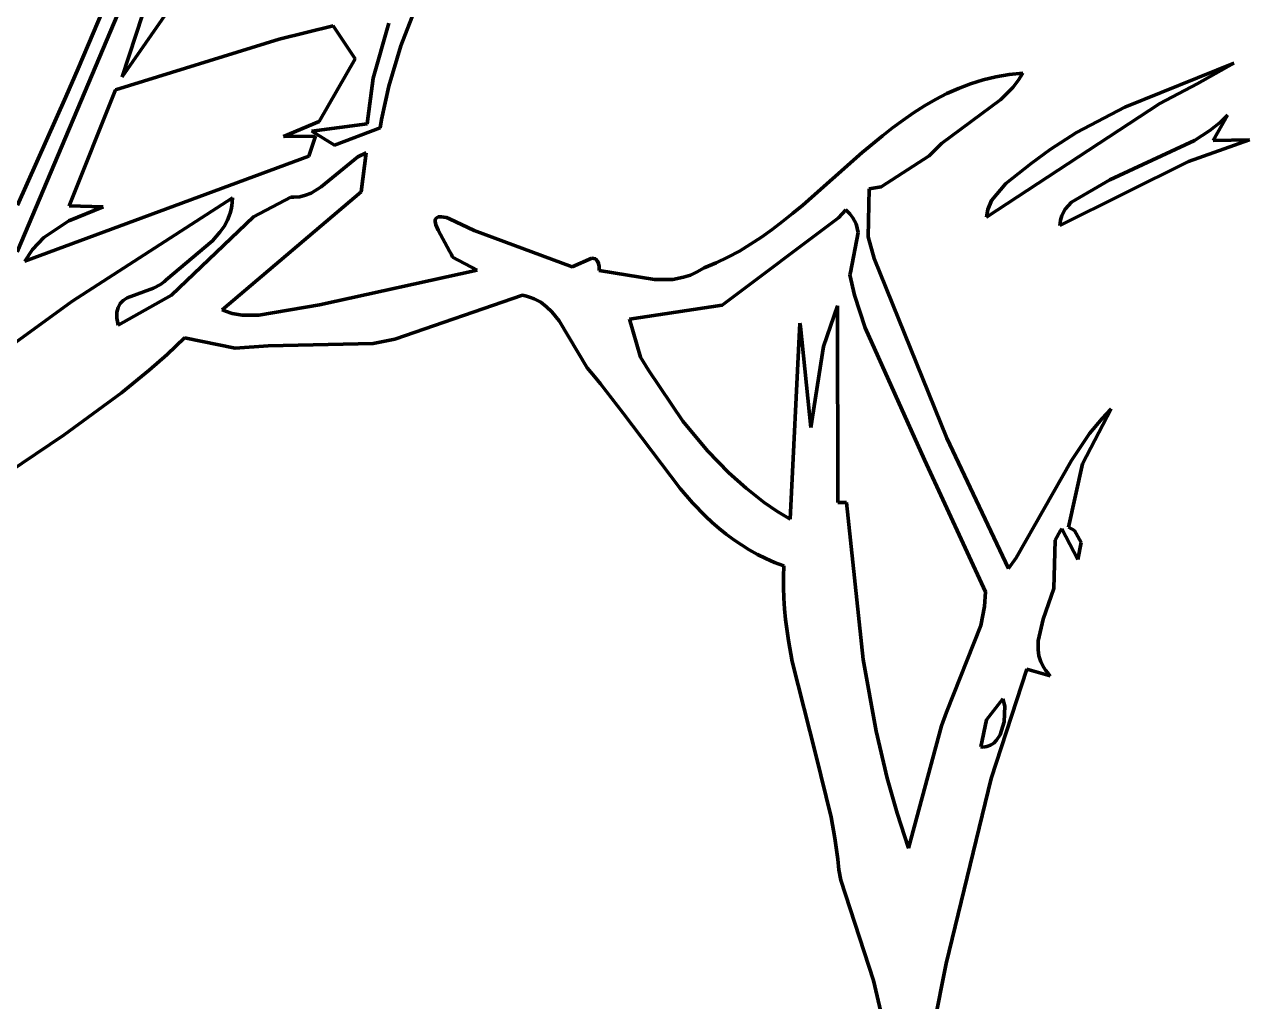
# Model space of a CAD drawing. Header units: millimetres. Extents: x 0 to 12.5, y 0 to 16.2.
# Drawn here: x 2.522 to 3.924, y 6.392 to 7.51 of the extents above; entities that cross this region are included whole.
import ezdxf

# ---------------------------------------------------------------- set-up
doc = ezdxf.new("R2010")
doc.units = ezdxf.units.MM
doc.layers.add('color#010101ff', color=7, linetype='CONTINUOUS', lineweight=100)
doc.layers.add('color#ffffffff', color=7, linetype='CONTINUOUS', lineweight=100)

msp = doc.modelspace()

# ---------------------------------------------------------------- linework, layer by layer
at = {"layer": 'color#010101ff'}
for p, q in [((2.7942, 7.6816), (2.6339, 7.45)), ((2.6339, 7.45), (2.6705, 7.5617)), ((2.6378, 7.543), (2.5138, 7.2496)), ((2.5837, 7.4594), (2.6178, 7.5409)), ((2.9772, 7.549), (2.9528, 7.4857)), ((2.9209, 7.4486), (2.9391, 7.5114)), ((2.8136, 7.4933), (2.8754, 7.5085)), ((2.8754, 7.5085), (2.9005, 7.4707)), ((2.6262, 7.4351), (2.8136, 7.4933)), ((2.9528, 7.4857), (2.9391, 7.4393)), ((2.9005, 7.4707), (2.8593, 7.399)), ((2.5696, 7.427), (2.5837, 7.4594)), ((3.7809, 7.4153), (3.9055, 7.4656)), ((3.9055, 7.4656), (3.8635, 7.4421)), ((2.914, 7.3964), (2.9209, 7.4486)), ((3.5908, 7.4368), (3.6045, 7.4421)), ((3.6045, 7.4421), (3.6187, 7.4466)), ((3.6187, 7.4466), (3.6334, 7.4501)), ((3.6334, 7.4501), (3.6485, 7.4528)), ((3.6485, 7.4528), (3.6642, 7.4544)), ((3.6588, 7.4459), (3.6527, 7.438)), ((3.6642, 7.4544), (3.6588, 7.4459)), ((3.8635, 7.4421), (3.8208, 7.4197)), ((2.5732, 7.3024), (2.6262, 7.4351)), ((2.9391, 7.4393), (2.9306, 7.4014)), ((3.5644, 7.4241), (3.5774, 7.4308)), ((3.5774, 7.4308), (3.5908, 7.4368)), ((3.6527, 7.438), (3.6389, 7.4241)), ((2.5142, 7.3033), (2.5696, 7.427)), ((3.5393, 7.4089), (3.5517, 7.4168)), ((3.5517, 7.4168), (3.5644, 7.4241)), ((3.6389, 7.4241), (3.5713, 7.3739)), ((3.8208, 7.4197), (3.6227, 7.2894)), ((3.7255, 7.3862), (3.7809, 7.4153)), ((2.9306, 7.4014), (2.9289, 7.3918)), ((3.5153, 7.3917), (3.5272, 7.4005)), ((3.5272, 7.4005), (3.5393, 7.4089)), ((3.8984, 7.4061), (3.882, 7.3772)), ((3.8907, 7.3986), (3.8984, 7.4061)), ((2.8593, 7.399), (2.8185, 7.3816)), ((2.8508, 7.3879), (2.914, 7.3964)), ((2.8766, 7.372), (2.8508, 7.3879)), ((2.9289, 7.3918), (2.8766, 7.372)), ((3.5036, 7.3825), (3.5153, 7.3917)), ((3.6954, 7.3668), (3.7255, 7.3862)), ((3.8604, 7.3773), (3.8783, 7.3886)), ((3.8783, 7.3886), (3.8907, 7.3986)), ((2.8185, 7.3816), (2.8551, 7.382)), ((2.8551, 7.382), (2.8473, 7.3593)), ((3.4806, 7.3633), (3.5036, 7.3825)), ((3.5713, 7.3739), (3.5572, 7.3598)), ((3.7639, 7.3322), (3.8604, 7.3773)), ((3.9235, 7.378), (3.8536, 7.3533)), ((3.882, 7.3772), (3.9235, 7.378)), ((2.8473, 7.3593), (2.5227, 7.239)), ((2.8616, 7.3243), (2.9036, 7.3585)), ((2.9036, 7.3585), (2.9131, 7.3631)), ((2.9131, 7.3631), (2.9074, 7.3185)), ((3.4125, 7.3033), (3.4806, 7.3633)), ((3.5572, 7.3598), (3.5022, 7.3241)), ((3.6738, 7.3508), (3.6954, 7.3668)), ((3.6446, 7.3278), (3.6738, 7.3508)), ((3.8536, 7.3533), (3.7064, 7.2799)), ((3.7199, 7.3066), (3.7639, 7.3322)), ((2.9074, 7.3185), (2.7483, 7.1833)), ((2.8437, 7.3145), (2.8499, 7.3171)), ((2.8499, 7.3171), (2.8616, 7.3243)), ((3.4884, 7.3219), (3.4873, 7.2669)), ((3.5022, 7.3241), (3.4884, 7.3219)), ((3.6285, 7.3086), (3.6446, 7.3278)), ((2.5728, 7.2852), (2.612, 7.3013)), ((2.612, 7.3013), (2.5732, 7.3024)), ((2.5762, 7.1929), (2.76, 7.3114)), ((2.7593, 7.3024), (2.7585, 7.2982)), ((2.7598, 7.3068), (2.7593, 7.3024)), ((2.76, 7.3114), (2.7598, 7.3068)), ((2.7842, 7.29), (2.8267, 7.3123)), ((2.8267, 7.3123), (2.8303, 7.3122)), ((2.8303, 7.3122), (2.8372, 7.3129)), ((2.8372, 7.3129), (2.8437, 7.3145)), ((3.4009, 7.2937), (3.4125, 7.3033)), ((3.6243, 7.2982), (3.6285, 7.3086)), ((3.7127, 7.2986), (3.7199, 7.3066)), ((2.6902, 7.2003), (2.7842, 7.29)), ((2.7574, 7.294), (2.7544, 7.2862)), ((2.7585, 7.2982), (2.7574, 7.294)), ((2.9921, 7.286), (2.9925, 7.2873)), ((2.9925, 7.2873), (2.9931, 7.2884)), ((2.9931, 7.2884), (2.9941, 7.2892)), ((2.9941, 7.2892), (2.9954, 7.2898)), ((2.9954, 7.2898), (2.9972, 7.29)), ((2.9972, 7.29), (2.9993, 7.29)), ((2.9993, 7.29), (3.0019, 7.2896)), ((3.0019, 7.2896), (3.005, 7.2889)), ((3.005, 7.2889), (3.0085, 7.2877)), ((3.0085, 7.2877), (3.0367, 7.2741)), ((3.4532, 7.2887), (3.3201, 7.1889)), ((3.3892, 7.2843), (3.4009, 7.2937)), ((3.4617, 7.2977), (3.4532, 7.2887)), ((3.4662, 7.2934), (3.4617, 7.2977)), ((3.4697, 7.2888), (3.4662, 7.2934)), ((3.4734, 7.2817), (3.4697, 7.2888)), ((3.6227, 7.2894), (3.6243, 7.2982)), ((3.7072, 7.2859), (3.7089, 7.2914)), ((3.7089, 7.2914), (3.7127, 7.2986)), ((2.5444, 7.2663), (2.5728, 7.2852)), ((2.7504, 7.2789), (2.7457, 7.2721)), ((2.7544, 7.2862), (2.7504, 7.2789)), ((2.9921, 7.2844), (2.9921, 7.286)), ((2.9927, 7.2808), (2.9921, 7.2844)), ((2.9952, 7.2744), (2.9927, 7.2808)), ((3.0084, 7.2507), (2.9952, 7.2744)), ((3.0367, 7.2741), (3.1487, 7.2328)), ((3.3651, 7.2666), (3.3773, 7.2753)), ((3.3773, 7.2753), (3.3892, 7.2843)), ((3.4757, 7.2718), (3.4734, 7.2817)), ((3.7064, 7.2799), (3.7072, 7.2859)), ((2.5313, 7.2524), (2.5444, 7.2663)), ((2.7373, 7.2625), (2.6843, 7.2179)), ((2.7457, 7.2721), (2.7373, 7.2625)), ((3.3526, 7.2584), (3.3651, 7.2666)), ((3.4671, 7.226), (3.4757, 7.2718)), ((3.4873, 7.2669), (3.494, 7.2421)), ((2.5227, 7.239), (2.5313, 7.2524)), ((3.0105, 7.2469), (3.0084, 7.2507)), ((3.0118, 7.2438), (3.0105, 7.2469)), ((3.3268, 7.2436), (3.3399, 7.2507)), ((3.3399, 7.2507), (3.3526, 7.2584)), ((3.04, 7.2288), (3.0118, 7.2438)), ((3.1487, 7.2328), (3.171, 7.2425)), ((3.171, 7.2425), (3.1753, 7.2416)), ((3.1753, 7.2416), (3.1778, 7.2391)), ((3.1778, 7.2391), (3.1788, 7.2364)), ((3.1788, 7.2364), (3.1794, 7.2329)), ((3.1794, 7.2329), (3.1795, 7.2283)), ((3.2918, 7.2267), (3.2995, 7.2314)), ((3.2995, 7.2314), (3.3134, 7.2372)), ((3.3134, 7.2372), (3.3268, 7.2436)), ((3.494, 7.2421), (3.5771, 7.0366)), ((2.6843, 7.2179), (2.6822, 7.2158)), ((2.8597, 7.1891), (3.04, 7.2288)), ((3.1795, 7.2283), (3.2428, 7.2181)), ((3.2428, 7.2181), (3.2637, 7.2183)), ((3.2637, 7.2183), (3.2759, 7.2206)), ((3.2759, 7.2206), (3.284, 7.2232)), ((3.284, 7.2232), (3.2918, 7.2267)), ((3.4663, 7.2233), (3.4671, 7.226)), ((3.4717, 7.2001), (3.4663, 7.2233)), ((2.6698, 7.2083), (2.6395, 7.1971)), ((2.6777, 7.2123), (2.6698, 7.2083)), ((2.6822, 7.2158), (2.6777, 7.2123)), ((2.3253, 7.011), (2.5762, 7.1929)), ((2.6294, 7.1657), (2.6902, 7.2003)), ((2.6317, 7.1906), (2.6303, 7.1885)), ((2.6352, 7.1942), (2.6317, 7.1906)), ((2.6395, 7.1971), (2.6352, 7.1942)), ((2.7904, 7.1774), (2.8597, 7.1891)), ((3.092, 7.2001), (2.9458, 7.1497)), ((3.0966, 7.199), (3.092, 7.2001)), ((3.101, 7.1977), (3.0966, 7.199)), ((3.1051, 7.196), (3.101, 7.1977)), ((3.109, 7.1941), (3.1051, 7.196)), ((3.1127, 7.192), (3.109, 7.1941)), ((3.1194, 7.1869), (3.1127, 7.192)), ((3.4839, 7.1627), (3.4717, 7.2001)), ((2.6279, 7.1806), (2.6277, 7.1774)), ((2.6277, 7.1774), (2.6279, 7.1739)), ((2.6284, 7.1835), (2.6279, 7.1806)), ((2.6292, 7.1861), (2.6284, 7.1835)), ((2.6303, 7.1885), (2.6292, 7.1861)), ((2.7483, 7.1833), (2.7522, 7.1817)), ((2.7522, 7.1817), (2.7598, 7.1792)), ((2.7598, 7.1792), (2.7713, 7.1772)), ((2.7713, 7.1772), (2.7904, 7.1774)), ((3.1255, 7.181), (3.1194, 7.1869)), ((3.1336, 7.171), (3.1255, 7.181)), ((3.3201, 7.1889), (3.2143, 7.1728)), ((3.436, 7.1414), (3.4521, 7.1879)), ((3.4521, 7.1879), (3.4526, 6.963)), ((2.6279, 7.1739), (2.6284, 7.17)), ((2.6284, 7.17), (2.6294, 7.1657)), ((3.166, 7.1171), (3.1336, 7.171)), ((3.2143, 7.1728), (3.227, 7.1293)), ((3.398, 6.9439), (3.409, 7.1683)), ((3.409, 7.1683), (3.4098, 7.1642)), ((3.4098, 7.1642), (3.4218, 7.0487)), ((3.5517, 7.0116), (3.4839, 7.1627)), ((2.705, 7.1512), (2.6852, 7.1324)), ((2.7631, 7.1396), (2.705, 7.1512)), ((2.9458, 7.1497), (2.9209, 7.1449)), ((2.8009, 7.1421), (2.7631, 7.1396)), ((2.9209, 7.1449), (2.8009, 7.1421)), ((3.4218, 7.0487), (3.436, 7.1414)), ((2.6852, 7.1324), (2.6649, 7.1144)), ((3.227, 7.1293), (3.2359, 7.1143)), ((2.6649, 7.1144), (2.6333, 7.0886)), ((3.1742, 7.107), (3.166, 7.1171)), ((3.181, 7.0989), (3.1742, 7.107)), ((3.2359, 7.1143), (3.2754, 7.0559)), ((3.2071, 7.0651), (3.181, 7.0989)), ((2.6333, 7.0886), (2.5675, 7.0405)), ((3.2722, 6.9788), (3.2071, 7.0651)), ((3.7654, 7.0702), (3.7326, 7.0072)), ((3.7549, 7.0592), (3.7654, 7.0702)), ((3.2754, 7.0559), (3.3034, 7.0219)), ((3.7406, 7.0418), (3.7549, 7.0592)), ((2.5675, 7.0405), (2.3869, 6.9189)), ((3.5771, 7.0366), (3.648, 6.8873)), ((3.7198, 7.0108), (3.7406, 7.0418)), ((3.3034, 7.0219), (3.3279, 6.9967)), ((3.6216, 6.8606), (3.5517, 7.0116)), ((3.6566, 6.8997), (3.7198, 7.0108)), ((3.7326, 7.0072), (3.7164, 6.9347)), ((3.3279, 6.9967), (3.3476, 6.9792)), ((3.3476, 6.9792), (3.3684, 6.963)), ((3.2863, 6.9627), (3.2722, 6.9788)), ((3.3012, 6.9474), (3.2863, 6.9627)), ((3.3684, 6.963), (3.3829, 6.9531)), ((3.3829, 6.9531), (3.398, 6.9439)), ((3.4526, 6.963), (3.4626, 6.9631)), ((3.4626, 6.9631), (3.4817, 6.7834)), ((3.3089, 6.9402), (3.3012, 6.9474)), ((3.3168, 6.9332), (3.3089, 6.9402)), ((3.325, 6.9266), (3.3168, 6.9332)), ((3.3335, 6.9203), (3.325, 6.9266)), ((3.7072, 6.9308), (3.7011, 6.9199)), ((3.7089, 6.9329), (3.7072, 6.9308)), ((3.727, 6.8977), (3.7089, 6.9329)), ((3.7164, 6.9347), (3.7232, 6.9308)), ((3.7232, 6.9308), (3.7311, 6.9173)), ((3.3422, 6.9143), (3.3335, 6.9203)), ((3.3513, 6.9087), (3.3422, 6.9143)), ((3.7011, 6.9199), (3.6995, 6.8645)), ((3.7311, 6.9173), (3.727, 6.8977)), ((3.3606, 6.9035), (3.3513, 6.9087)), ((3.3703, 6.8987), (3.3606, 6.9035)), ((3.3803, 6.8944), (3.3703, 6.8987)), ((3.648, 6.8873), (3.6566, 6.8997)), ((3.3907, 6.8905), (3.3803, 6.8944)), ((3.3903, 6.8781), (3.3907, 6.8905)), ((3.3903, 6.8657), (3.3903, 6.8781)), ((3.3907, 6.8534), (3.3903, 6.8657)), ((3.3915, 6.8412), (3.3907, 6.8534)), ((3.6205, 6.8438), (3.6216, 6.8606)), ((3.6995, 6.8645), (3.6873, 6.8294)), ((3.3927, 6.8291), (3.3915, 6.8412)), ((3.6163, 6.8221), (3.6205, 6.8438)), ((3.396, 6.8049), (3.3927, 6.8291)), ((3.6873, 6.8294), (3.6817, 6.8046)), ((3.5769, 6.723), (3.6163, 6.8221)), ((3.4004, 6.7809), (3.396, 6.8049)), ((3.6817, 6.8046), (3.6817, 6.7942)), ((3.4817, 6.7834), (3.4963, 6.7014)), ((3.6817, 6.7942), (3.6827, 6.7874)), ((3.6827, 6.7874), (3.6848, 6.7807)), ((3.4275, 6.6743), (3.4004, 6.7809)), ((3.6687, 6.7722), (3.6279, 6.6469)), ((3.6955, 6.7647), (3.6687, 6.7722)), ((3.6848, 6.7807), (3.6881, 6.7741)), ((3.6881, 6.7741), (3.6902, 6.7709)), ((3.6902, 6.7709), (3.6927, 6.7678)), ((3.6927, 6.7678), (3.6955, 6.7647)), ((3.6414, 6.7382), (3.6225, 6.7142)), ((3.6436, 6.7298), (3.6414, 6.7382)), ((3.643, 6.7119), (3.6436, 6.7298)), ((3.5711, 6.7074), (3.5769, 6.723)), ((3.6225, 6.7142), (3.6163, 6.6833)), ((3.4963, 6.7014), (3.509, 6.6473)), ((3.5335, 6.5675), (3.5711, 6.7074)), ((3.6381, 6.6969), (3.643, 6.7119)), ((3.6232, 6.6835), (3.6273, 6.6851)), ((3.6273, 6.6851), (3.6309, 6.6875)), ((3.6309, 6.6875), (3.6341, 6.6908)), ((3.6341, 6.6908), (3.6381, 6.6969)), ((3.4449, 6.6029), (3.4275, 6.6743)), ((3.6163, 6.6833), (3.6187, 6.6831)), ((3.6187, 6.6831), (3.6232, 6.6835)), ((3.509, 6.6473), (3.5204, 6.6072)), ((3.6279, 6.6469), (3.5766, 6.4353)), ((3.4493, 6.5789), (3.4449, 6.6029)), ((3.5204, 6.6072), (3.5335, 6.5675)), ((3.4526, 6.5547), (3.4493, 6.5789)), ((3.4538, 6.5424), (3.4526, 6.5547)), ((3.456, 6.5306), (3.4538, 6.5424)), ((3.4932, 6.4159), (3.456, 6.5306)), ((3.5766, 6.4353), (3.5625, 6.3643)), ((3.503, 6.3749), (3.4932, 6.4159))]:
    msp.add_line(p, q, dxfattribs=at)
at = {"layer": 'color#ffffffff'}
for p, q in [((2.6339, 7.45), (2.7942, 7.6816)), ((2.6705, 7.5617), (2.6339, 7.45)), ((2.5138, 7.2496), (2.6378, 7.543)), ((2.6178, 7.5409), (2.5837, 7.4594)), ((2.9528, 7.4857), (2.9772, 7.549)), ((2.9391, 7.5114), (2.9209, 7.4486)), ((2.8754, 7.5085), (2.8136, 7.4933)), ((2.9005, 7.4707), (2.8754, 7.5085)), ((2.8136, 7.4933), (2.6262, 7.4351)), ((2.9391, 7.4393), (2.9528, 7.4857)), ((2.8593, 7.399), (2.9005, 7.4707)), ((2.5837, 7.4594), (2.5696, 7.427)), ((3.9055, 7.4656), (3.7809, 7.4153)), ((3.8635, 7.4421), (3.9055, 7.4656)), ((2.9209, 7.4486), (2.914, 7.3964)), ((3.6045, 7.4421), (3.5908, 7.4368)), ((3.6187, 7.4466), (3.6045, 7.4421)), ((3.6334, 7.4501), (3.6187, 7.4466)), ((3.6485, 7.4528), (3.6334, 7.4501)), ((3.6642, 7.4544), (3.6485, 7.4528)), ((3.6527, 7.438), (3.6588, 7.4459)), ((3.6588, 7.4459), (3.6642, 7.4544)), ((3.8208, 7.4197), (3.8635, 7.4421)), ((2.6262, 7.4351), (2.5732, 7.3024)), ((2.9306, 7.4014), (2.9391, 7.4393)), ((3.5774, 7.4308), (3.5644, 7.4241)), ((3.5908, 7.4368), (3.5774, 7.4308)), ((3.6389, 7.4241), (3.6527, 7.438)), ((2.5696, 7.427), (2.5142, 7.3033)), ((3.5517, 7.4168), (3.5393, 7.4089)), ((3.5644, 7.4241), (3.5517, 7.4168)), ((3.5713, 7.3739), (3.6389, 7.4241)), ((3.6227, 7.2894), (3.8208, 7.4197)), ((3.7809, 7.4153), (3.7255, 7.3862)), ((2.9289, 7.3918), (2.9306, 7.4014)), ((3.5272, 7.4005), (3.5153, 7.3917)), ((3.5393, 7.4089), (3.5272, 7.4005)), ((3.882, 7.3772), (3.8984, 7.4061)), ((3.8984, 7.4061), (3.8907, 7.3986)), ((2.8185, 7.3816), (2.8593, 7.399)), ((2.914, 7.3964), (2.8508, 7.3879)), ((2.8508, 7.3879), (2.8766, 7.372)), ((2.8766, 7.372), (2.9289, 7.3918)), ((3.5153, 7.3917), (3.5036, 7.3825)), ((3.7255, 7.3862), (3.6954, 7.3668)), ((3.8783, 7.3886), (3.8604, 7.3773)), ((3.8907, 7.3986), (3.8783, 7.3886)), ((2.8551, 7.382), (2.8185, 7.3816)), ((2.8473, 7.3593), (2.8551, 7.382)), ((3.5036, 7.3825), (3.4806, 7.3633)), ((3.5572, 7.3598), (3.5713, 7.3739)), ((3.8604, 7.3773), (3.7639, 7.3322)), ((3.8536, 7.3533), (3.9235, 7.378)), ((3.9235, 7.378), (3.882, 7.3772)), ((2.5227, 7.239), (2.8473, 7.3593)), ((2.9036, 7.3585), (2.8616, 7.3243)), ((2.9131, 7.3631), (2.9036, 7.3585)), ((2.9074, 7.3185), (2.9131, 7.3631)), ((3.4806, 7.3633), (3.4125, 7.3033)), ((3.5022, 7.3241), (3.5572, 7.3598)), ((3.6954, 7.3668), (3.6738, 7.3508)), ((3.6738, 7.3508), (3.6446, 7.3278)), ((3.7064, 7.2799), (3.8536, 7.3533)), ((3.7639, 7.3322), (3.7199, 7.3066)), ((2.7483, 7.1833), (2.9074, 7.3185)), ((2.8499, 7.3171), (2.8437, 7.3145)), ((2.8616, 7.3243), (2.8499, 7.3171)), ((3.4873, 7.2669), (3.4884, 7.3219)), ((3.4884, 7.3219), (3.5022, 7.3241)), ((3.6446, 7.3278), (3.6285, 7.3086)), ((2.612, 7.3013), (2.5728, 7.2852)), ((2.5732, 7.3024), (2.612, 7.3013)), ((2.76, 7.3114), (2.5762, 7.1929)), ((2.7585, 7.2982), (2.7593, 7.3024)), ((2.7593, 7.3024), (2.7598, 7.3068)), ((2.7598, 7.3068), (2.76, 7.3114)), ((2.8267, 7.3123), (2.7842, 7.29)), ((2.8303, 7.3122), (2.8267, 7.3123)), ((2.8372, 7.3129), (2.8303, 7.3122)), ((2.8437, 7.3145), (2.8372, 7.3129)), ((3.4125, 7.3033), (3.4009, 7.2937)), ((3.6285, 7.3086), (3.6243, 7.2982)), ((3.7199, 7.3066), (3.7127, 7.2986)), ((2.7842, 7.29), (2.6902, 7.2003)), ((2.7544, 7.2862), (2.7574, 7.294)), ((2.7574, 7.294), (2.7585, 7.2982)), ((2.9925, 7.2873), (2.9921, 7.286)), ((2.9931, 7.2884), (2.9925, 7.2873)), ((2.9941, 7.2892), (2.9931, 7.2884)), ((2.9954, 7.2898), (2.9941, 7.2892)), ((2.9972, 7.29), (2.9954, 7.2898)), ((2.9993, 7.29), (2.9972, 7.29)), ((3.0019, 7.2896), (2.9993, 7.29)), ((3.005, 7.2889), (3.0019, 7.2896)), ((3.0085, 7.2877), (3.005, 7.2889)), ((3.0367, 7.2741), (3.0085, 7.2877)), ((3.3201, 7.1889), (3.4532, 7.2887)), ((3.4009, 7.2937), (3.3892, 7.2843)), ((3.4532, 7.2887), (3.4617, 7.2977)), ((3.4617, 7.2977), (3.4662, 7.2934)), ((3.4662, 7.2934), (3.4697, 7.2888)), ((3.4697, 7.2888), (3.4734, 7.2817)), ((3.6243, 7.2982), (3.6227, 7.2894)), ((3.7089, 7.2914), (3.7072, 7.2859)), ((3.7127, 7.2986), (3.7089, 7.2914)), ((2.5728, 7.2852), (2.5444, 7.2663)), ((2.7457, 7.2721), (2.7504, 7.2789)), ((2.7504, 7.2789), (2.7544, 7.2862)), ((2.9921, 7.286), (2.9921, 7.2844)), ((2.9921, 7.2844), (2.9927, 7.2808)), ((2.9927, 7.2808), (2.9952, 7.2744)), ((2.9952, 7.2744), (3.0084, 7.2507)), ((3.1487, 7.2328), (3.0367, 7.2741)), ((3.3773, 7.2753), (3.3651, 7.2666)), ((3.3892, 7.2843), (3.3773, 7.2753)), ((3.4734, 7.2817), (3.4757, 7.2718)), ((3.7072, 7.2859), (3.7064, 7.2799)), ((2.5444, 7.2663), (2.5313, 7.2524)), ((2.6843, 7.2179), (2.7373, 7.2625)), ((2.7373, 7.2625), (2.7457, 7.2721)), ((3.3651, 7.2666), (3.3526, 7.2584)), ((3.4757, 7.2718), (3.4671, 7.226)), ((3.494, 7.2421), (3.4873, 7.2669)), ((2.5313, 7.2524), (2.5227, 7.239)), ((3.0084, 7.2507), (3.0105, 7.2469)), ((3.0105, 7.2469), (3.0118, 7.2438)), ((3.3399, 7.2507), (3.3268, 7.2436)), ((3.3526, 7.2584), (3.3399, 7.2507)), ((3.0118, 7.2438), (3.04, 7.2288)), ((3.171, 7.2425), (3.1487, 7.2328)), ((3.1753, 7.2416), (3.171, 7.2425)), ((3.1778, 7.2391), (3.1753, 7.2416)), ((3.1788, 7.2364), (3.1778, 7.2391)), ((3.1794, 7.2329), (3.1788, 7.2364)), ((3.1795, 7.2283), (3.1794, 7.2329)), ((3.2995, 7.2314), (3.2918, 7.2267)), ((3.3134, 7.2372), (3.2995, 7.2314)), ((3.3268, 7.2436), (3.3134, 7.2372)), ((3.5771, 7.0366), (3.494, 7.2421)), ((2.6822, 7.2158), (2.6843, 7.2179)), ((3.04, 7.2288), (2.8597, 7.1891)), ((3.2428, 7.2181), (3.1795, 7.2283)), ((3.2637, 7.2183), (3.2428, 7.2181)), ((3.2759, 7.2206), (3.2637, 7.2183)), ((3.284, 7.2232), (3.2759, 7.2206)), ((3.2918, 7.2267), (3.284, 7.2232)), ((3.4671, 7.226), (3.4663, 7.2233)), ((3.4663, 7.2233), (3.4717, 7.2001)), ((2.6395, 7.1971), (2.6698, 7.2083)), ((2.6698, 7.2083), (2.6777, 7.2123)), ((2.6777, 7.2123), (2.6822, 7.2158)), ((2.5762, 7.1929), (2.3253, 7.011)), ((2.6902, 7.2003), (2.6294, 7.1657)), ((2.6303, 7.1885), (2.6317, 7.1906)), ((2.6317, 7.1906), (2.6352, 7.1942)), ((2.6352, 7.1942), (2.6395, 7.1971)), ((2.8597, 7.1891), (2.7904, 7.1774)), ((2.9458, 7.1497), (3.092, 7.2001)), ((3.092, 7.2001), (3.0966, 7.199)), ((3.0966, 7.199), (3.101, 7.1977)), ((3.101, 7.1977), (3.1051, 7.196)), ((3.1051, 7.196), (3.109, 7.1941)), ((3.109, 7.1941), (3.1127, 7.192)), ((3.1127, 7.192), (3.1194, 7.1869)), ((3.4717, 7.2001), (3.4839, 7.1627)), ((2.6277, 7.1774), (2.6279, 7.1806)), ((2.6279, 7.1739), (2.6277, 7.1774)), ((2.6279, 7.1806), (2.6284, 7.1835)), ((2.6284, 7.1835), (2.6292, 7.1861)), ((2.6292, 7.1861), (2.6303, 7.1885)), ((2.7522, 7.1817), (2.7483, 7.1833)), ((2.7598, 7.1792), (2.7522, 7.1817)), ((2.7713, 7.1772), (2.7598, 7.1792)), ((2.7904, 7.1774), (2.7713, 7.1772)), ((3.1194, 7.1869), (3.1255, 7.181)), ((3.1255, 7.181), (3.1336, 7.171)), ((3.2143, 7.1728), (3.3201, 7.1889)), ((3.4521, 7.1879), (3.436, 7.1414)), ((3.4526, 6.963), (3.4521, 7.1879)), ((2.6284, 7.17), (2.6279, 7.1739)), ((2.6294, 7.1657), (2.6284, 7.17)), ((3.1336, 7.171), (3.166, 7.1171)), ((3.227, 7.1293), (3.2143, 7.1728)), ((3.409, 7.1683), (3.398, 6.9439)), ((3.4098, 7.1642), (3.409, 7.1683)), ((3.4218, 7.0487), (3.4098, 7.1642)), ((3.4839, 7.1627), (3.5517, 7.0116)), ((2.6852, 7.1324), (2.705, 7.1512)), ((2.705, 7.1512), (2.7631, 7.1396)), ((2.9209, 7.1449), (2.9458, 7.1497)), ((2.7631, 7.1396), (2.8009, 7.1421)), ((2.8009, 7.1421), (2.9209, 7.1449)), ((3.436, 7.1414), (3.4218, 7.0487)), ((2.6649, 7.1144), (2.6852, 7.1324)), ((3.2359, 7.1143), (3.227, 7.1293)), ((2.6333, 7.0886), (2.6649, 7.1144)), ((3.166, 7.1171), (3.1742, 7.107)), ((3.1742, 7.107), (3.181, 7.0989)), ((3.2754, 7.0559), (3.2359, 7.1143)), ((3.181, 7.0989), (3.2071, 7.0651)), ((2.5675, 7.0405), (2.6333, 7.0886)), ((3.2071, 7.0651), (3.2722, 6.9788)), ((3.7326, 7.0072), (3.7654, 7.0702)), ((3.7654, 7.0702), (3.7549, 7.0592)), ((3.3034, 7.0219), (3.2754, 7.0559)), ((3.7549, 7.0592), (3.7406, 7.0418)), ((2.3869, 6.9189), (2.5675, 7.0405)), ((3.648, 6.8873), (3.5771, 7.0366)), ((3.7406, 7.0418), (3.7198, 7.0108)), ((3.3279, 6.9967), (3.3034, 7.0219)), ((3.5517, 7.0116), (3.6216, 6.8606)), ((3.7198, 7.0108), (3.6566, 6.8997)), ((3.7164, 6.9347), (3.7326, 7.0072)), ((3.3476, 6.9792), (3.3279, 6.9967)), ((3.3684, 6.963), (3.3476, 6.9792)), ((3.2722, 6.9788), (3.2863, 6.9627)), ((3.2863, 6.9627), (3.3012, 6.9474)), ((3.3829, 6.9531), (3.3684, 6.963)), ((3.398, 6.9439), (3.3829, 6.9531)), ((3.4626, 6.9631), (3.4526, 6.963)), ((3.4817, 6.7834), (3.4626, 6.9631)), ((3.3012, 6.9474), (3.3089, 6.9402)), ((3.3089, 6.9402), (3.3168, 6.9332)), ((3.3168, 6.9332), (3.325, 6.9266)), ((3.325, 6.9266), (3.3335, 6.9203)), ((3.7011, 6.9199), (3.7072, 6.9308)), ((3.7072, 6.9308), (3.7089, 6.9329)), ((3.7089, 6.9329), (3.727, 6.8977)), ((3.7232, 6.9308), (3.7164, 6.9347)), ((3.7311, 6.9173), (3.7232, 6.9308)), ((3.3335, 6.9203), (3.3422, 6.9143)), ((3.3422, 6.9143), (3.3513, 6.9087)), ((3.6995, 6.8645), (3.7011, 6.9199)), ((3.727, 6.8977), (3.7311, 6.9173)), ((3.3513, 6.9087), (3.3606, 6.9035)), ((3.3606, 6.9035), (3.3703, 6.8987)), ((3.3703, 6.8987), (3.3803, 6.8944)), ((3.6566, 6.8997), (3.648, 6.8873)), ((3.3803, 6.8944), (3.3907, 6.8905)), ((3.3907, 6.8905), (3.3903, 6.8781)), ((3.3903, 6.8781), (3.3903, 6.8657)), ((3.3903, 6.8657), (3.3907, 6.8534)), ((3.3907, 6.8534), (3.3915, 6.8412)), ((3.6216, 6.8606), (3.6205, 6.8438)), ((3.6873, 6.8294), (3.6995, 6.8645)), ((3.3915, 6.8412), (3.3927, 6.8291)), ((3.6205, 6.8438), (3.6163, 6.8221)), ((3.3927, 6.8291), (3.396, 6.8049)), ((3.6817, 6.8046), (3.6873, 6.8294)), ((3.6163, 6.8221), (3.5769, 6.723)), ((3.396, 6.8049), (3.4004, 6.7809)), ((3.6817, 6.7942), (3.6817, 6.8046)), ((3.4963, 6.7014), (3.4817, 6.7834)), ((3.6827, 6.7874), (3.6817, 6.7942)), ((3.6848, 6.7807), (3.6827, 6.7874)), ((3.4004, 6.7809), (3.4275, 6.6743)), ((3.6279, 6.6469), (3.6687, 6.7722)), ((3.6687, 6.7722), (3.6955, 6.7647)), ((3.6881, 6.7741), (3.6848, 6.7807)), ((3.6902, 6.7709), (3.6881, 6.7741)), ((3.6927, 6.7678), (3.6902, 6.7709)), ((3.6955, 6.7647), (3.6927, 6.7678)), ((3.6225, 6.7142), (3.6414, 6.7382)), ((3.6414, 6.7382), (3.6436, 6.7298)), ((3.6436, 6.7298), (3.643, 6.7119)), ((3.5769, 6.723), (3.5711, 6.7074)), ((3.6163, 6.6833), (3.6225, 6.7142)), ((3.509, 6.6473), (3.4963, 6.7014)), ((3.5711, 6.7074), (3.5335, 6.5675)), ((3.643, 6.7119), (3.6381, 6.6969)), ((3.6273, 6.6851), (3.6232, 6.6835)), ((3.6309, 6.6875), (3.6273, 6.6851)), ((3.6341, 6.6908), (3.6309, 6.6875)), ((3.6381, 6.6969), (3.6341, 6.6908)), ((3.4275, 6.6743), (3.4449, 6.6029)), ((3.6187, 6.6831), (3.6163, 6.6833)), ((3.6232, 6.6835), (3.6187, 6.6831)), ((3.5204, 6.6072), (3.509, 6.6473)), ((3.5766, 6.4353), (3.6279, 6.6469)), ((3.4449, 6.6029), (3.4493, 6.5789)), ((3.5335, 6.5675), (3.5204, 6.6072)), ((3.4493, 6.5789), (3.4526, 6.5547)), ((3.4526, 6.5547), (3.4538, 6.5424)), ((3.4538, 6.5424), (3.456, 6.5306)), ((3.456, 6.5306), (3.4932, 6.4159)), ((3.5625, 6.3643), (3.5766, 6.4353)), ((3.4932, 6.4159), (3.503, 6.3749))]:
    msp.add_line(p, q, dxfattribs=at)

doc.saveas('drawing.dxf')
